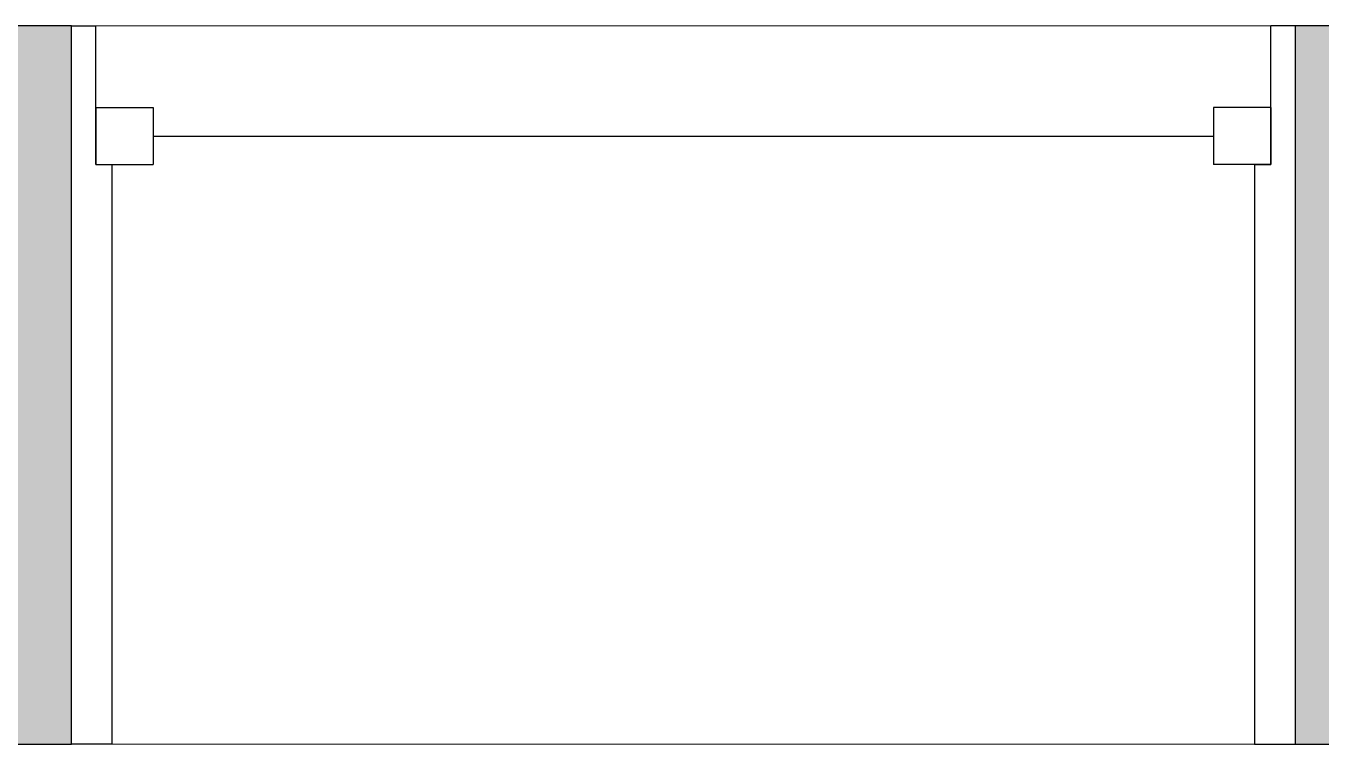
# Model space of a CAD drawing. Header units: inches. Extents: x -1287 to 1590, y -3558 to 989.
# Drawn here: x 1029.75 to 1069.44, y 567.01 to 589.01 of the extents above; entities that cross this region are included whole.
import ezdxf

# ---------------------------------------------------------------- set-up
doc = ezdxf.new("R2010")
doc.units = ezdxf.units.IN
doc.header["$MEASUREMENT"] = 0
for name, color, linetype, lineweight in [('A-GLAZ', 151, 'Continuous', 18), ('A-WALL', 113, 'Continuous', 18), ('A-WALL-PATT', 111, 'Continuous', 18)]:
    doc.layers.add(name, color=color, linetype=linetype, lineweight=lineweight)

# ---------------------------------------------------------------- blocks, each defined once
blk = doc.blocks.new('Double Hung - side window 4_ X 6_ 3_ H-6086068-1st Floor Construction')
at = {"layer": 'A-GLAZ', "color": 8, "lineweight": 30}
for p, q in [((-18.75, 11), (-18, 11)), ((-18, 6.75), (-18, 11)), ((18, 6.75), (18, 11)), ((18.75, 11), (18, 11)), ((-18, 8.5), (-18, 6.75)), ((-18, 8.5), (-16.25, 8.5)), ((-16.25, 8.5), (-16.25, 6.75)), ((16.25, 8.5), (16.25, 6.75)), ((18, 8.5), (16.25, 8.5)), ((18, 8.5), (18, 6.75)), ((-16.25, 7.625), (16.25, 7.625)), ((-18, 6.75), (-16.25, 6.75)), ((-18, 6.75), (-17.5, 6.75)), ((-17.5, -11), (-17.5, 6.75)), ((18, 6.75), (16.25, 6.75)), ((17.5, 6.75), (18, 6.75)), ((17.5, 6.75), (17.5, -11)), ((-17.5, -11), (-18.75, -11)), ((17.5, -11), (18.75, -11))]:
    blk.add_line(p, q, dxfattribs=at)

msp = doc.modelspace()

# ---------------------------------------------------------------- hatches: boundary and pattern name
at = {"layer": 'A-WALL-PATT', "lineweight": 9}
h = msp.add_hatch(color=7, dxfattribs=at)
h.paths.add_polyline_path([(1211.237, 567.009), (1211.237, 589.009), (1167.697, 589.009), (1167.697, 567.009), (1201.778, 567.009)], flags=0)
h.paths.add_polyline_path([(874.539, 567.009), (940.092, 567.009), (940.092, 589.009), (874.539, 589.009), (874.539, 571.048)], flags=0)
h.paths.add_polyline_path([(837.039, 567.009), (837.039, 589.009), (783.486, 589.009), (783.486, 567.009), (826.913, 567.009)], flags=0)
h.paths.add_polyline_path([(977.592, 567.009), (1031.145, 567.009), (1031.145, 589.009), (977.592, 589.009), (977.592, 571.048)], flags=0)
h.paths.add_polyline_path([(745.986, 567.009), (745.986, 589.009), (682.433, 589.009), (682.433, 567.009), (720.314, 567.009)], flags=0)
h.paths.add_polyline_path([(1130.197, 567.009), (1130.197, 589.009), (1068.645, 589.009), (1068.645, 567.009), (1121.449, 567.009)], flags=0)
h.paths.add_polyline_path([(639.481, 567.009), (644.933, 567.009), (644.933, 589.009), (576.526, 589.009), (576.526, 567.009), (636.401, 567.009)], flags=0)
h.paths.add_polyline_path([(539.026, 567.009), (539.026, 589.009), (480.776, 589.009), (480.776, 567.009), (505.601, 567.009)], flags=0)

# ---------------------------------------------------------------- linework, layer by layer
at = {"layer": 'A-WALL', "color": 8, "lineweight": 30}
for p, q in [((1031.145, 589.009), (977.592, 589.009)), ((1031.145, 567.009), (1031.145, 589.009)), ((1130.197, 589.009), (1068.645, 589.009)), ((1068.645, 589.009), (1068.645, 567.009)), ((977.592, 567.009), (1031.145, 567.009)), ((1068.645, 567.009), (1085.237, 567.009))]:
    msp.add_line(p, q, dxfattribs=at)
at = {"layer": 'A-WALL', "lineweight": 9}
for p, q in [((1031.145, 589.009), (1068.645, 589.009)), ((1068.645, 567.009), (1031.145, 567.009))]:
    msp.add_line(p, q, dxfattribs=at)

# ---------------------------------------------------------------- block references
at = {"layer": 'A-GLAZ'}
msp.add_blockref('Double Hung - side window 4_ X 6_ 3_ H-6086068-1st Floor Construction', (1049.895, 578.009), dxfattribs=at)

doc.saveas('drawing.dxf')
